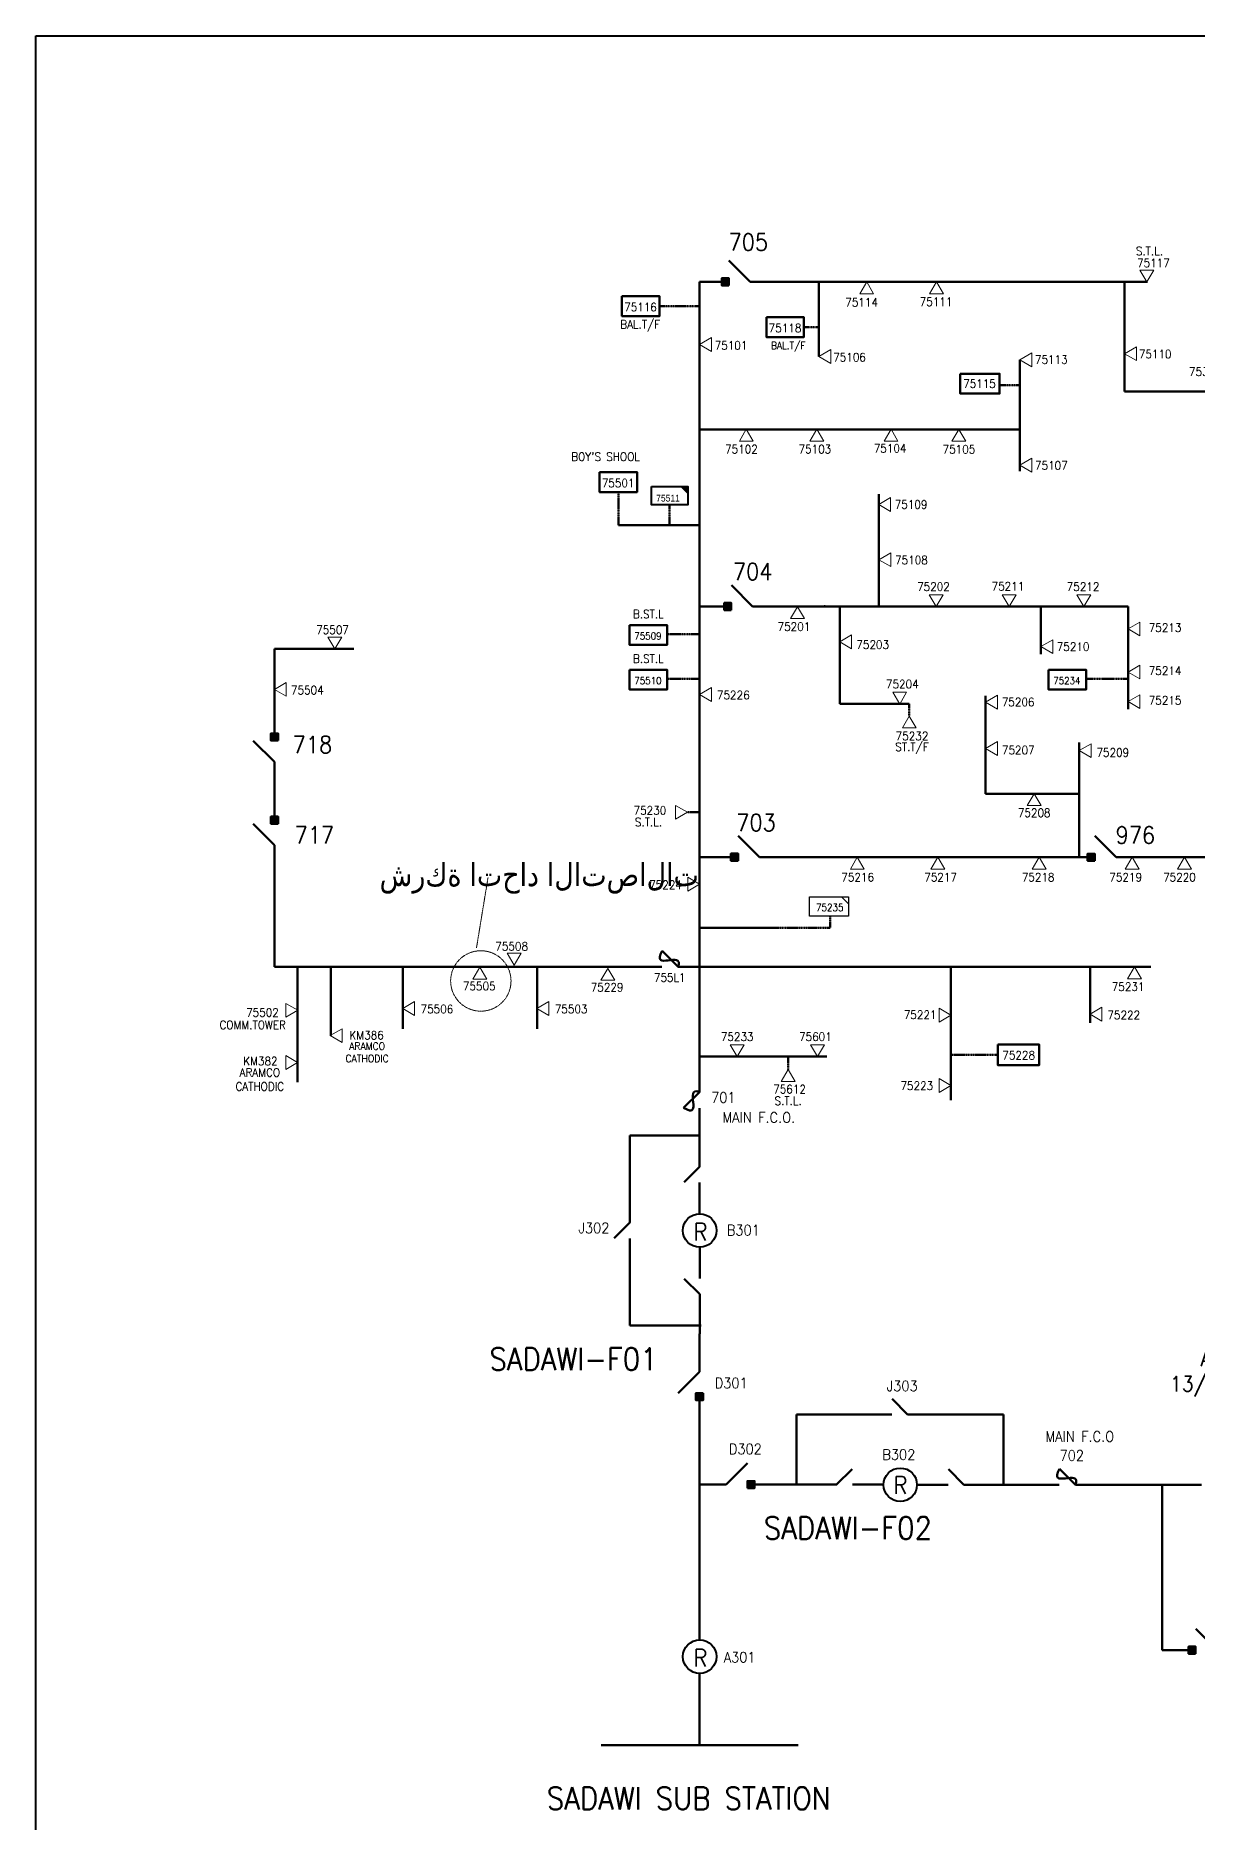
# Model space of a CAD drawing. Header units: metres. Extents: x 65984 to 144644, y -19036 to 23726.
# Drawn here: x 137705 to 138121, y 20396 to 21035 of the extents above; entities that cross this region are included whole.
import ezdxf
from ezdxf.enums import TextEntityAlignment as Align

# ---------------------------------------------------------------- set-up
doc = ezdxf.new("R2010")
doc.units = ezdxf.units.M
doc.header["$MEASUREMENT"] = 0
doc.linetypes.add('DGN Style 3', pattern=[0.013877, 0, -0.013877])
doc.linetypes.add('DGN Style 4', pattern=[1.6, 0.8, -0.4, 0, -0.4])
doc.layers.get('0').update_dxf_attribs({"color": 95, "lineweight": 40})
for name, color, linetype, lineweight in [('d_eos no', 121, 'Continuous', 40), ('d_tf no', 6, 'Continuous', 40), ('d_ug cable', 95, 'Continuous', 40), ('d_unit sub', 7, 'Continuous', 40), ('d_village name', 7, 'Continuous', 40), ('EXI TRANS 3PH', 7, 'Continuous', 0), ('FDR  1  16', 234, 'Continuous', 40), ('FDR  2  03', 240, 'Continuous', 40), ('FDR  2  05', 154, 'Continuous', 40), ('FDR  2  17', 98, 'Continuous', 40), ('FDR  2  19', 172, 'Continuous', 40), ('FDR  3  01', 30, 'Continuous', 40), ('FDR  3  02', 251, 'Continuous', 40), ('FDR  4  02', 126, 'Continuous', 40), ('O H MAIN FEEDER', 4, 'Continuous', 100), ('RMU', 30, 'Continuous', 120), ('U G CABLE', 7, 'Continuous', 0)]:
    doc.layers.add(name, color=color, linetype=linetype, lineweight=lineweight)
doc.styles.add('Style-Arial', font='arial.ttf')
doc.styles.add('Style-msdefault', font='msdefault.shx')
doc.styles.add('Style-STANDARD', font='STANDARD.shx')

# ---------------------------------------------------------------- blocks, each defined once
blk = doc.blocks.new('FUSE01')
at = {"color": 0, "linetype": 'ByBlock', "lineweight": -2}
blk.add_line((0, -17.15), (0, -22.55), dxfattribs=at)
at = {"color": 0, "linetype": 'ByBlock', "lineweight": -2, "flags": 128}
blk.add_lwpolyline([(0, 0.05), (0, -5.75), (-11.2, -16.95)], dxfattribs=at)
at = {"color": 0, "linetype": 'ByBlock', "lineweight": -2}
blk.add_open_spline([(-11.2, -16.95), (3.4, -25.35), (-11.6, -1.35), (0, -5.75)], degree=3, dxfattribs=at)
blk = doc.blocks.new('*U922')
at = {"layer": 'FDR  2  05', "color": 94, "linetype": 'Continuous', "lineweight": 100}
blk.add_line((11.8, -11.2), (22.6, -11.2), dxfattribs=at)
at = {"layer": 'FDR  2  05', "color": 94, "linetype": 'Continuous', "lineweight": 100, "extrusion": (0, 0, -1), "flags": 128}
blk.add_lwpolyline([(22.6, -11.2), (11, -11.2), (-11.4, 11.2)], dxfattribs=at)
blk = doc.blocks.new('ABS2')
at = {"color": 0, "linetype": 'ByBlock', "lineweight": -2}
for q in [(-59.8, 87), (0, 0)]:
    blk.add_line((0, 27.2), q, dxfattribs=at)
at = {"color": 0, "linetype": 'ByBlock', "lineweight": -2, "flags": 128}
for points in [[(10, 87.2), (-10, 87.2), (-10, 107.2), (10, 107.2)], [(7.6, 99.3), (7.6, 99.3), (7.6, 99.3), (7.6, 99.3)]]:
    blk.add_lwpolyline(points, close=True, dxfattribs=at)
at = {"color": 0, "linetype": 'ByBlock', "lineweight": -2}
for points in [[(10, 87.2), (-10, 87.2), (10, 107.2), (-10, 107.2)], [(7.6, 99.3), (7.6, 99.3), (7.6, 99.3)]]:
    blk.add_solid(points, dxfattribs=at)
blk = doc.blocks.new('*U923')
at = {"layer": 'FDR  4  02', "linetype": 'Continuous'}
blk.add_circle((0, 1.1), 20, dxfattribs=at)
at = {"layer": 'FDR  4  02', "linetype": 'Continuous', "style": 'Style-STANDARD'}
blk.add_text('R', height=20.7, dxfattribs=at).set_placement((1, -0.4), align=Align.MIDDLE_CENTER)
blk = doc.blocks.new('*U924')
at = {"layer": 'FDR  2  05', "color": 6, "linetype": 'Continuous', "lineweight": 100}
blk.add_line((11.8, -11.2), (22.6, -11.2), dxfattribs=at)
at = {"layer": 'FDR  2  05', "color": 6, "linetype": 'Continuous', "lineweight": 100, "extrusion": (0, 0, -1), "flags": 128}
blk.add_lwpolyline([(22.6, -11.2), (11, -11.2), (-11.4, 11.2)], dxfattribs=at)
blk = doc.blocks.new('*U925')
at = {"layer": 'FDR  4  02', "linetype": 'Continuous'}
blk.add_circle((0, 0.6), 24.1, dxfattribs=at)
at = {"layer": 'FDR  4  02', "linetype": 'Continuous', "style": 'Style-STANDARD'}
blk.add_text('R', height=25, dxfattribs=at).set_placement((0.4, 0), align=Align.MIDDLE_CENTER)
blk = doc.blocks.new('TF_8')
at = {"color": 0, "linetype": 'ByBlock', "lineweight": -2}
blk.add_line((6.3, 4.95), (9.9, 1.35), dxfattribs=at)
blk.add_3dface([(-10.1, 4.95), (9.9, 4.95), (9.9, -5.05), (-10.1, -5.05)], dxfattribs=at)
blk = doc.blocks.new('exist.us-1000kva')
at = {"color": 0, "linetype": 'ByBlock', "lineweight": -2, "flags": 128}
blk.add_lwpolyline([(40, 12.9), (32.8, 20), (40, 20)], close=True, dxfattribs=at)
at = {"color": 0, "linetype": 'ByBlock', "lineweight": -2, "extrusion": (0, 0, -1)}
blk.add_solid([(-40, 12.9), (-32.8, 20), (-40, 20)], dxfattribs=at)
at = {"color": 0, "linetype": 'ByBlock', "lineweight": -2, "xscale": 2, "yscale": 2}
blk.add_blockref('TF_8', (20.2, 10.1), dxfattribs=at)
blk = doc.blocks.new('*U958')
at = {"layer": 'd_unit sub', "color": 131, "linetype": 'Continuous', "lineweight": 40, "xscale": 0.4992119149050218, "yscale": 0.500634125639026, "zscale": 1.258798279526144}
blk.add_blockref('exist.us-1000kva', (-9.99, -5), dxfattribs=at)
at = {"layer": 'd_tf no', "color": 131, "linetype": 'Continuous', "lineweight": 40, "style": 'Style-msdefault', "width": 0.945946}
blk.add_text('75511', height=3.7, dxfattribs=at).set_placement((-7.34, 0.53), align=Align.TOP_LEFT)
blk = doc.blocks.new('TRA1_3')
at = {"layer": 'EXI TRANS 3PH', "color": 1, "linetype": 'Continuous', "lineweight": 0, "extrusion": (0, 0, -1), "flags": 128}
blk.add_lwpolyline([(-10, -17), (0, 0), (10, -17)], close=True, dxfattribs=at)
blk = doc.blocks.new('TRA1_2')
at = {"layer": 'EXI TRANS 3PH', "color": 1, "linetype": 'Continuous', "lineweight": 0, "xscale": 1.000046566207833, "yscale": 1.000046566207833, "zscale": 1.000046566207833, "rotation": 180}
blk.add_blockref('TRA1_3', (0, 0), dxfattribs=at)
blk = doc.blocks.new('TF_2_2')
at = {"layer": 'd_village name', "color": 0, "linetype": 'Continuous', "lineweight": 30, "ltscale": 500}
blk.add_line((3150, 2475), (4950, 675), dxfattribs=at)
blk.add_3dface([(-5050, 2475), (4950, 2475), (4950, -2525), (-5050, -2525)], dxfattribs=at)

msp = doc.modelspace()

# ---------------------------------------------------------------- linework, layer by layer
at = {"layer": 'd_ug cable', "color": 6, "linetype": 'DGN Style 3', "lineweight": 13}
msp.add_line((137862.54, 20708.59), (137866.69, 20733.88), dxfattribs=at)
msp.add_circle((137864.08, 20696.68), 10.81, dxfattribs=at)
at = {"layer": 'FDR  1  16', "linetype": 'Continuous', "lineweight": 40, "flags": 128}
msp.add_lwpolyline([(137704.71, 21034.93), (139267.55, 21034.93), (139267.55, 19936.81), (137704.71, 19936.81)], close=True, dxfattribs=at)
at = {"layer": 'FDR  2  05', "color": 94, "linetype": 'Continuous', "lineweight": 100}
for p, q in [((137950.35, 20946.86), (137942.39, 20946.86)), ((138102.82, 20946.86), (137963.68, 20946.86)), ((137985.14, 20946.86), (137985.14, 20920.17)), ((138094.56, 20907.58), (138094.56, 20946.86)), ((138057.11, 20918.98), (138057.11, 20879.08)), ((138175.16, 20907.58), (138094.56, 20907.58)), ((138057.11, 20894.01), (137942.54, 20894.01)), ((138006.58, 20830.74), (138006.58, 20870.89)), ((137913.33, 20859.83), (137942.39, 20859.83)), ((137951.1, 20830.67), (137942.39, 20830.67)), ((138095.81, 20830.67), (137964.67, 20830.67)), ((137992.6, 20795.84), (137992.6, 20830.67)), ((138064.62, 20813.67), (138064.62, 20830.67)), ((138095.81, 20793.92), (138095.81, 20830.67)), ((137790.19, 20815.49), (137818.64, 20815.49)), ((138044.8, 20763.62), (138044.8, 20798.67)), ((138017.48, 20795.84), (137992.6, 20795.84)), ((138078.35, 20740.95), (138078.35, 20782.05)), ((138078.35, 20763.62), (138044.8, 20763.62)), ((137953.55, 20740.95), (137942.39, 20740.95)), ((138082.68, 20740.95), (137966.92, 20740.95)), ((138271.63, 20740.95), (138094.99, 20740.95)), ((137942.39, 20715.7), (137970.92, 20715.7)), ((137798.45, 20660.49), (137798.45, 20701.75)), ((137810.37, 20677.13), (137810.37, 20701.75)), ((137836.17, 20679.53), (137836.17, 20701.75)), ((137884.24, 20679.53), (137884.24, 20701.75)), ((137942.39, 20701.75), (138103.92, 20701.75)), ((138032.39, 20701.75), (138032.39, 20654.01)), ((138082.2, 20701.75), (138082.2, 20681.67)), ((137942.39, 20669.61), (137987.93, 20669.61))]:
    msp.add_line(p, q, dxfattribs=at)
msp.add_point((137987.23, 20830.71), dxfattribs=at)
at = {"layer": 'FDR  2  17', "color": 7, "linetype": 'Continuous', "lineweight": 53, "flags": 128}
for points in [[(137914.62, 20941.71), (137928.06, 20941.71), (137928.06, 20934.6), (137914.62, 20934.6)], [(137966.35, 20934.22), (137979.78, 20934.22), (137979.78, 20927.11), (137966.35, 20927.11)], [(138035.71, 20913.98), (138049.84, 20913.98), (138049.84, 20906.9), (138035.71, 20906.9)], [(137906.6, 20878.76), (137920.04, 20878.76), (137920.04, 20871.65), (137906.6, 20871.65)], [(137917.36, 20824.03), (137930.79, 20824.03), (137930.79, 20816.92), (137917.36, 20816.92)], [(137917.36, 20808.06), (137930.79, 20808.06), (137930.79, 20800.95), (137917.36, 20800.95)], [(138067.35, 20808.06), (138080.78, 20808.06), (138080.78, 20800.95), (138067.35, 20800.95)], [(138049.14, 20673.93), (138063.99, 20673.93), (138063.99, 20666.55), (138049.14, 20666.55)]]:
    msp.add_lwpolyline(points, close=True, dxfattribs=at)
at = {"layer": 'FDR  2  19', "color": 1, "linetype": 'DGN Style 3', "lineweight": 53}
for p, q in [((137928.06, 20938.16), (137942.39, 20938.16)), ((137979.78, 20930.67), (137985.14, 20930.67)), ((138049.75, 20909.86), (138057.19, 20909.86)), ((137913.33, 20871.65), (137913.33, 20859.83)), ((137931.63, 20867.05), (137931.63, 20859.83)), ((137930.79, 20820.8), (137942.39, 20820.8)), ((137930.79, 20804.83), (137942.39, 20804.83)), ((138080.78, 20804.83), (138095.81, 20804.83)), ((138017.48, 20795.84), (138017.48, 20791.46)), ((137938.03, 20757.03), (137942.37, 20757.03)), ((137974.08, 20664.98), (137974.08, 20669.32)), ((138032.47, 20670.24), (138049.14, 20670.24))]:
    msp.add_line(p, q, dxfattribs=at)
at = {"layer": 'FDR  2  19', "color": 1, "linetype": 'DGN Style 3', "lineweight": 53, "flags": 128}
msp.add_lwpolyline([(137970.68, 20715.7), (137989.16, 20715.7), (137989.16, 20719.83)], dxfattribs=at)
at = {"layer": 'O H MAIN FEEDER', "lineweight": 120, "ltscale": 0.304429}
for p, q in [((137942.39, 20774.5), (137942.39, 20946.86)), ((137790.19, 20785.24), (137790.19, 20815.49)), ((137790.19, 20755.49), (137790.19, 20771.59)), ((137942.39, 20659.94), (137942.39, 20776.92)), ((137790.19, 20701.75), (137790.19, 20741.84)), ((137790.19, 20701.75), (137854.53, 20701.75)), ((137854.42, 20701.75), (137860.98, 20701.75)), ((137860.98, 20701.75), (137926.19, 20701.75)), ((137937, 20701.75), (137942.39, 20701.75)), ((137942.39, 20638.33), (137942.39, 20648.4)), ((137942.39, 20633.09), (137942.39, 20638.33)), ((137942.39, 20621.85), (137942.39, 20613.38)), ((137942.45, 20592.91), (137942.45, 20601.38)), ((137942.45, 20581.68), (137942.45, 20570.37)), ((137942.39, 20560.3), (137942.39, 20570.37)), ((137942.39, 20546.65), (137942.39, 20460.89)), ((137942.43, 20516.46), (137948.57, 20516.46)), ((138102.72, 20516.39), (138114.42, 20516.39)), ((138108, 20516.36), (138108, 20507.31)), ((137942.39, 20448.89), (137942.39, 20423.25)), ((137977.67, 20423.25), (137907.12, 20423.25))]:
    msp.add_line(p, q, dxfattribs=at)
at = {"layer": 'O H MAIN FEEDER', "color": 6, "lineweight": 120, "ltscale": 0.304429}
for p, q in [((137961.93, 20516.46), (137977.06, 20516.46)), ((137988.55, 20516.46), (137977.06, 20516.46)), ((137999.78, 20516.46), (138008.25, 20516.46)), ((138028.72, 20516.39), (138020.25, 20516.39)), ((138039.95, 20516.39), (138068.46, 20516.39)), ((138079.94, 20516.39), (138087.16, 20516.39)), ((138087.16, 20516.39), (138100.32, 20516.39)), ((138087.53, 20516.39), (138122.09, 20516.39)), ((138108, 20507.31), (138108, 20457.22)), ((138108, 20457.22), (138117.52, 20457.22))]:
    msp.add_line(p, q, dxfattribs=at)
at = {"layer": 'O H MAIN FEEDER', "lineweight": 120, "ltscale": 0.304429, "flags": 128}
for points in [[(137917.38, 20641.32), (137917.38, 20613.09)], [(137942.39, 20641.32), (137917.38, 20641.32)], [(137917.38, 20601.85), (137917.38, 20573.4)], [(137942.99, 20573.4), (137917.38, 20573.4)]]:
    msp.add_lwpolyline(points, dxfattribs=at)
at = {"layer": 'O H MAIN FEEDER', "color": 6, "lineweight": 120, "ltscale": 0.304429, "flags": 128}
for points in [[(138008.54, 20541.53), (137977.06, 20541.53)], [(137977.06, 20516.46), (137977.06, 20541.53)], [(138051.27, 20541.53), (138019.78, 20541.53)], [(138051.27, 20516.52), (138051.27, 20541.53)]]:
    msp.add_lwpolyline(points, dxfattribs=at)
at = {"layer": 'U G CABLE', "color": 1, "linetype": 'DGN Style 4', "lineweight": 30}
msp.add_line((137913.5, 20862.58), (137913.5, 20859.83), dxfattribs=at)

# ---------------------------------------------------------------- block references
at = {"color": 5, "linetype": 'DGN Style 3', "lineweight": 106, "ltscale": 0.414613, "xscale": 0.001396845758874026, "yscale": 0.001396845758874026, "zscale": 0.002196972148748029, "rotation": 359.9999999999999}
msp.add_blockref('TF_2_2', (137988.82, 20723.35), dxfattribs=at)
at = {"layer": 'd_unit sub', "color": 131, "linetype": 'Continuous', "lineweight": 40, "xscale": 0.6513679300792082, "yscale": 0.6513679300792082, "zscale": 0.6513679300792082}
msp.add_blockref('*U958', (137931.64, 20870.31), dxfattribs=at)
at = {"layer": 'EXI TRANS 3PH', "color": 1, "linetype": 'Continuous', "lineweight": 0, "extrusion": (0, 0, -1)}
for p, xscale, yscale, zscale, rotation in [((-138102.5, 20946.85), 0.2484432804949534, 0.2489860078851998, 0.2484432804949534, 0.0001871742573096566), ((-138027.09, 20830.65), 0.2484432804949534, 0.2489860078851998, 0.2484432804949534, 0.0001871742573096566), ((-138053.25, 20830.65), 0.2484432804949534, 0.2489860078851998, 0.2484432804949534, 0.0001871742573096566), ((-138079.98, 20830.65), 0.2484432804949534, 0.2489860078851998, 0.2484432804949534, 0.0001871742573096566), ((-137811.83, 20815.49), 0.2484432804949534, 0.2489860078851998, 0.2484432804949534, 0.0001871742573096566), ((-138014.05, 20795.79), 0.2484432804949534, 0.2489860078851998, 0.2484432804949534, 0.0001871742573096566), ((-137938.03, 20757.03), 0.2484432804949529, 0.2489860078852003, 0.2484432804949529, 270.0001871742573), ((-137942.42, 20731.33), 0.2484432804949529, 0.2489860078852003, 0.2484432804949529, 269.9998128257428), ((-137876.03, 20702.34), 0.2484432804949534, 0.2489860078851998, 0.2484432804949534, 8.673876716287154e-05), ((-137798.51, 20686.17), 0.248443280494953, 0.2489860078852004, 0.248443280494953, 270.0003326732914), ((-138032.39, 20684.41), 0.2484432804949529, 0.2489860078852003, 0.2484432804949529, 269.9998128257428), ((-137798.45, 20667.49), 0.248443280494953, 0.2489860078852004, 0.248443280494953, 270.0003326732914), ((-137955.83, 20669.61), 0.2484432804949534, 0.2489860078851998, 0.2484432804949534, 0.0001871742573096566), ((-137984.59, 20669.61), 0.2484432804949534, 0.2489860078851998, 0.2484432804949534, 0.0001871742573096566), ((-137974.08, 20664.98), 0.2484432804949531, 0.2489860078852001, 0.2484432804949531, 180.0001871742573), ((-138032.39, 20659.28), 0.2484432804949529, 0.2489860078852003, 0.2484432804949529, 269.9998128257428)]:
    msp.add_blockref('TRA1_2', p, dxfattribs=dict(at, xscale=xscale, yscale=yscale, zscale=zscale, rotation=rotation))
at = {"layer": 'EXI TRANS 3PH', "color": 1, "linetype": 'Continuous', "lineweight": 0}
for p, xscale, yscale, zscale, rotation in [((138002.24, 20946.83), 0.2484432804949534, 0.2489860078851998, 0.2484432804949534, 179.9998128257428), ((138027.21, 20946.83), 0.2484432804949534, 0.2489860078851998, 0.2484432804949534, 179.9998128257428), ((137942.4, 20924.46), 0.2484432804949529, 0.2489860078852003, 0.2484432804949529, 269.9998128257428), ((137985.14, 20920.17), 0.2484432804949529, 0.2489860078852003, 0.2484432804949529, 269.9998128257428), ((138057.1, 20918.98), 0.2484432804949529, 0.2489860078852003, 0.2484432804949529, 269.9998128257428), ((138094.55, 20921.14), 0.2484432804949529, 0.2489860078852003, 0.2484432804949529, 269.9998128257428), ((137959.13, 20894.1), 0.2484432804949534, 0.2489860078851998, 0.2484432804949534, 179.9998128257428), ((137984.41, 20894.1), 0.2484432804949534, 0.2489860078851998, 0.2484432804949534, 179.9998128257428), ((138010.94, 20894.1), 0.2484432804949534, 0.2489860078851998, 0.2484432804949534, 179.9998128257428), ((138035.2, 20894.05), 0.2484432804949534, 0.2489860078851998, 0.2484432804949534, 179.9998128257428), ((138057.12, 20881.25), 0.2484432804949529, 0.2489860078852003, 0.2484432804949529, 269.9998128257428), ((138006.58, 20867.22), 0.2484432804949529, 0.2489860078852003, 0.2484432804949529, 269.9998128257428), ((138006.59, 20847.43), 0.2484432804949529, 0.2489860078852003, 0.2484432804949529, 269.9998128257428), ((137977.43, 20830.61), 0.2484432804949534, 0.2489860078851998, 0.2484432804949534, 179.9998128257428), ((138095.8, 20822.65), 0.2484432804949529, 0.2489860078852003, 0.2484432804949529, 269.9998128257428), ((137992.6, 20818.04), 0.2484432804949529, 0.2489860078852003, 0.2484432804949529, 269.9998128257428), ((138064.63, 20816.32), 0.2484432804949529, 0.2489860078852003, 0.2484432804949529, 269.9998128257428), ((137790.19, 20801.02), 0.2484432804949529, 0.2489860078852003, 0.2484432804949529, 269.9998128257428), ((138095.8, 20807.24), 0.2484432804949529, 0.2489860078852003, 0.2484432804949529, 269.9998128257428), ((137942.41, 20799.21), 0.2484432804949529, 0.2489860078852003, 0.2484432804949529, 269.9998128257428), ((138044.8, 20796.47), 0.2484432804949529, 0.2489860078852003, 0.2484432804949529, 269.9998128257428), ((138095.8, 20796.64), 0.2484432804949529, 0.2489860078852003, 0.2484432804949529, 269.9998128257428), ((138017.48, 20791.46), 0.2484432804949534, 0.2489860078851998, 0.2484432804949534, 179.9998128257428), ((138044.8, 20779.88), 0.2484432804949529, 0.2489860078852003, 0.2484432804949529, 269.9998128257428), ((138078.35, 20779.1), 0.2484432804949529, 0.2489860078852003, 0.2484432804949529, 269.9998128257428), ((138062.18, 20763.66), 0.2484432804949534, 0.2489860078851998, 0.2484432804949534, 179.9998128257428), ((137998.87, 20740.94), 0.2484432804949534, 0.2489860078851998, 0.2484432804949534, 179.9998128257428), ((138027.73, 20740.94), 0.2484432804949534, 0.2489860078851998, 0.2484432804949534, 179.9998128257428), ((138064, 20740.94), 0.2484432804949534, 0.2489860078851998, 0.2484432804949534, 179.9998128257428), ((138097.25, 20740.94), 0.2484432804949534, 0.2489860078851998, 0.2484432804949534, 179.9998128257428), ((138116.01, 20740.94), 0.2484432804949534, 0.2489860078851998, 0.2484432804949534, 179.9998128257428), ((137863.74, 20701.58), 0.2484432804949534, 0.2489860078851998, 0.2484432804949534, 179.9998128257428), ((138098.13, 20701.73), 0.2484432804949534, 0.2489860078851998, 0.2484432804949534, 179.9998128257428), ((137909.53, 20701.16), 0.2484432804949534, 0.2489860078851998, 0.2484432804949534, 179.9998128257428), ((137836.12, 20686.8), 0.2484432804949529, 0.2489860078852003, 0.2484432804949529, 269.9998128257428), ((137884.18, 20686.8), 0.2484432804949529, 0.2489860078852003, 0.2484432804949529, 269.9998128257428), ((138082.2, 20684.82), 0.2484432804949529, 0.2489860078852003, 0.2484432804949529, 269.9998128257428), ((137810.19, 20677.12), 0.2484432804949529, 0.2489860078852003, 0.2484432804949529, 269.9998128257428)]:
    msp.add_blockref('TRA1_2', p, dxfattribs=dict(at, xscale=xscale, yscale=yscale, zscale=zscale, rotation=rotation))
at = {"layer": 'FDR  2  03', "color": 121, "linetype": 'Continuous', "lineweight": 106, "zscale": 0.2186401340495829}
for p, xscale, yscale, rotation in [((137964, 20946.86), 0.1273363878880791, -0.1273363878880797, 269.9998128257428), ((137964.86, 20830.67), 0.1273363878880791, -0.1273363878880797, 269.9998128257428), ((137790.19, 20771.59), 0.1273363878880792, 0.1273363878880792, 0.0001871742572351416), ((137790.19, 20741.84), 0.1273363878880792, 0.1273363878880792, 0.0001871742572351416), ((137967.27, 20740.96), 0.1273363878880791, -0.1273363878880797, 269.9998128257428), ((138094.99, 20740.95), 0.1273363878880791, -0.1273363878880797, 269.9998128257428), ((137942.39, 20560.3), 0.1273363878880792, -0.1273363878880796, 359.9998128257428), ((137948.45, 20516.46), 0.1273363878880791, 0.1273363878880791, 270.0001871742572)]:
    msp.add_blockref('ABS2', p, dxfattribs=dict(at, xscale=xscale, yscale=yscale, rotation=rotation))
at = {"layer": 'FDR  2  03', "color": 6, "linetype": 'Continuous', "lineweight": 106, "xscale": 0.1273363878880791, "yscale": -0.1273363878880797, "zscale": 0.2186401340495829, "rotation": 269.9998128257428}
msp.add_blockref('ABS2', (138131.12, 20457.22), dxfattribs=at)
at = {"layer": 'FDR  2  05', "color": 94, "linetype": 'Continuous', "lineweight": 100}
for name, p, xscale, yscale, zscale, rotation in [('FUSE01', (137937.63, 20701.75), 0.5082487081888789, 0.5082487081888789, 0.8726772255124368, 269.9952351242421), ('FUSE01', (137942.39, 20659.86), 0.5082487081888794, 0.5082487081888794, 0.8726772255124368, 359.9996256514858), ('*U922', (137939.67, 20587.3), 0.2485470737529521, 0.2485470737529521, 0.2485470737529521, 90.00000000000004)]:
    msp.add_blockref(name, p, dxfattribs=dict(at, xscale=xscale, yscale=yscale, zscale=zscale, rotation=rotation))
at = {"layer": 'FDR  2  05', "color": 94, "linetype": 'Continuous', "lineweight": 100, "extrusion": (0, 0, -1), "xscale": 0.2485470737529521, "yscale": 0.2485470737529521, "zscale": 0.2485470737529521, "rotation": 270}
for p in [(-137939.61, 20627.46), (-137914.6, 20607.47)]:
    msp.add_blockref('*U922', p, dxfattribs=at)
at = {"layer": 'FDR  2  05', "color": 6, "linetype": 'Continuous', "lineweight": 100, "extrusion": (0, 0, -1), "xscale": 0.2485470737529523, "yscale": 0.2485470737529523, "zscale": 0.2485470737529523}
msp.add_blockref('*U924', (-138014.16, 20544.32), dxfattribs=at)
at = {"layer": 'FDR  2  05', "color": 6, "linetype": 'Continuous', "lineweight": 100, "xscale": 0.5082487081888789, "yscale": 0.5082487081888789, "zscale": 0.8726772255124368, "rotation": 269.9996256514858}
msp.add_blockref('FUSE01', (138079.92, 20516.39), dxfattribs=at)
at = {"layer": 'FDR  2  05', "color": 6, "linetype": 'Continuous', "lineweight": 100, "xscale": 0.2485470737529523, "yscale": 0.2485470737529523, "zscale": 0.2485470737529523}
msp.add_blockref('*U924', (137994.17, 20519.24), dxfattribs=at)
at = {"layer": 'FDR  2  05', "color": 6, "linetype": 'Continuous', "lineweight": 100, "extrusion": (0, 0, -1), "xscale": 0.2485470737529523, "yscale": 0.2485470737529523, "zscale": 0.2485470737529523, "rotation": 359.9999999999999}
msp.add_blockref('*U924', (-138034.33, 20519.18), dxfattribs=at)
at = {"layer": 'FDR  4  02', "linetype": 'Continuous'}
for name, p, xscale, yscale, zscale in [('*U923', (137942.45, 20607.05), 0.2999284268025317, 0.2999284268025317, 0.2999284268025317), ('*U925', (138014.25, 20516.25), 0.2485470737529523, 0.2485470737529523, 0.2485470737529523), ('*U923', (137942.45, 20454.56), 0.2999284268025317, 0.2999284268025317, 0.2999284268025317)]:
    msp.add_blockref(name, p, dxfattribs=dict(at, xscale=xscale, yscale=yscale, zscale=zscale))

# ---------------------------------------------------------------- texts
at = {"layer": 'd_eos no', "color": 2, "linetype": 'Continuous', "lineweight": 13, "style": 'Style-Arial', "width": 0.88}
msp.add_text('شركة اتحاد الاتصالات', height=8.2891, dxfattribs=at).set_placement((137827.84, 20738.94), align=Align.TOP_LEFT)
at = {"layer": 'FDR  3  01', "color": 121, "linetype": 'Continuous', "lineweight": 100, "style": 'Style-STANDARD'}
for s, p in [('705', (137959.85, 20961.08)), ('704', (137961.4, 20843.18)), ('718', (137803.79, 20781.25)), ('703', (137962.61, 20753.37)), ('717', (137804.48, 20748.95)), ('976', (138098.44, 20748.88))]:
    msp.add_text(s, height=6.059, rotation=359.99981, dxfattribs=at).set_placement(p, align=Align.MIDDLE_CENTER)
at = {"layer": 'FDR  3  02', "color": 94, "linetype": 'Continuous', "lineweight": 53, "attachment_point": 5, "rotation": 359.99981, "style": 'Style-STANDARD'}
for s, insert, char_height in [('755L1\\P\\P', (137931.72, 20695.41), 2.983), ('701\\P', (137950.91, 20654.97), 3.728), ('MAIN F.C.O.\\P', (137963.6, 20647.85), 3.7282), ('J302\\P', (137904.57, 20608.26), 3.728), ('B301\\P', (137958.06, 20607.49), 3.728), ('D301\\P', (137953.72, 20552.82), 3.728), ('D302\\P', (137958.79, 20529.18), 3.728), ('A301\\P', (137956.75, 20454.66), 3.728)]:
    msp.add_mtext(s, dxfattribs=dict(at, insert=insert, char_height=char_height))
at = {"layer": 'FDR  3  02', "color": 6, "linetype": 'Continuous', "lineweight": 53, "char_height": 3.728, "attachment_point": 5, "style": 'Style-STANDARD'}
for s, insert, rotation in [('J303\\P', (138014.95, 20551.76), 359.99981), ('MAIN F.C.O\\P', (138078.52, 20533.66), 359.99981), ('B302\\P', (138013.74, 20527.19), 0.00019), ('702\\P', (138075.66, 20526.85), 359.99981)]:
    msp.add_mtext(s, dxfattribs=dict(at, insert=insert, rotation=rotation))
at = {"layer": 'FDR  4  02', "color": 6, "linetype": 'Continuous', "lineweight": 53, "insert": (137897.26, 20561.37), "char_height": 7.989, "attachment_point": 5, "rotation": 359.99981, "style": 'Style-STANDARD'}
msp.add_mtext('SADAWI-F01', dxfattribs=at)
at = {"layer": 'FDR  4  02', "color": 131, "linetype": 'Continuous', "lineweight": 53, "attachment_point": 5, "rotation": 359.99981, "style": 'Style-STANDARD'}
for s, insert, char_height in [('ACTVIE\\P13/12/2023', (138132.39, 20556.12), 5.408), ('SADAWI-F02', (137995.51, 20500.94), 7.989), ('SADAWI SUB STATION\\P', (137938.54, 20404.19), 7.9888)]:
    msp.add_mtext(s, dxfattribs=dict(at, insert=insert, char_height=char_height))
at = {"layer": 'RMU', "color": 6, "linetype": 'Continuous', "lineweight": 53, "style": 'Style-STANDARD'}
for s, insert, char_height, attachment_point, rotation in [('\\H1.50609x;S.T.L.', (138098.6, 20956.39), 1.9919, 7, 359.99981), ('\\H1.50609x;75117', (138099.04, 20952.13), 1.9919, 7, 359.99981), ('\\H1.04778x;75116', (137921.26, 20937.81), 2.8632, 5, 359.99981), ('\\pt157.318;\\H1.04778x;75114', (138000.41, 20939.54), 2.8632, 5, 359.99981), ('\\H1.04778x;75111^J', (138027.07, 20939.71), 2.8632, 5, 359.99981), ('\\H1.04778x;BAL.T/F', (137921.14, 20931.12), 2.8632, 5, 359.99981), ('75118', (137972.99, 20930.33), 3, 5, 359.99981), ('\\H1.04778x;75101^J', (137953.68, 20924.1), 2.8632, 5, 359.99981), ('\\H1.04778x;BAL.T/F', (137974.14, 20923.64), 2.4616, 5, 359.99981), ('\\H1.04778x;75106^J', (137996.08, 20919.89), 2.8632, 5, 359.99981), ('\\H1.04778x;75113^J', (138068.32, 20919.04), 2.8632, 5, 359.99981), ('\\H1.04778x;75110^J', (138105.53, 20921.01), 2.8632, 5, 359.99981), ('\\H1.04778x;75306', (138123.49, 20914.7), 2.8632, 5, 359.99981), ('\\H1.04778x;75115', (138042.63, 20910.43), 2.8632, 5, 359.99981), ('\\H1.04778x;75102^J', (137957.39, 20886.98), 2.8632, 5, 359.99981), ('\\H1.04778x;75103^J', (137983.68, 20886.98), 2.8632, 5, 359.99981), ('\\H1.04778x;75104^J', (138010.63, 20887.28), 2.8632, 5, 359.99981), ('\\H1.04778x;75105^J', (138035.26, 20886.93), 2.8632, 5, 359.99981), ("\\H1.04778x;BOY'S SHOOL", (137908.74, 20884.28), 2.8632, 5, 359.99981), ('\\H1.04778x;75107^J', (138068.36, 20881.15), 2.8632, 5, 359.99981), ('\\H1.04778x;75501^J', (137913.24, 20874.86), 2.8632, 5, 359.99981), ('\\H1.04778x;75109^J', (138018.13, 20867.18), 2.8632, 5, 359.99981), ('\\H1.04778x;75108^J', (138018.25, 20847.3), 2.8632, 5, 359.99981), ('\\H1.04778x;75202^J', (138026.14, 20837.77), 2.8632, 5, 359.99981), ('\\H1.04778x;75211^J', (138052.8, 20837.92), 2.8632, 5, 359.99981), ('\\H1.04778x;75212^J', (138079.7, 20837.77), 2.8632, 5, 359.99981), ('\\H1.04778x;B.ST.L', (137924.03, 20827.97), 2.8632, 5, 359.99981), ('\\H1.04778x;75507', (137810.98, 20822.33), 2.8632, 5, 359.99981), ('\\H1.04778x;75201^J', (137976.19, 20823.48), 2.8632, 5, 359.99981), ('75213', (138109.08, 20823.11), 3, 5, 359.99981), ('\\H1.112x;75509', (137923.91, 20820.14), 2.2506, 5, 359.99981), ('\\H1.04778x;75203^J', (138004.39, 20817.03), 2.8632, 5, 359.99981), ('\\H1.04778x;75210^J', (138076.14, 20816.29), 2.8632, 5, 359.99981), ('\\H1.04778x;B.ST.L', (137924.03, 20812), 2.8632, 5, 359.99981), ('75510', (137923.91, 20804.17), 2.503, 5, 359.99981), ('\\H1.04778x;75204^J', (138014.99, 20802.91), 2.8632, 5, 359.99981), ('75234', (138073.9, 20804.17), 2.503, 5, 359.99981), ('75214', (138109.08, 20807.7), 3, 5, 359.99981), ('\\H1.04778x;75504^J', (137801.97, 20800.74), 2.8632, 5, 359.99981), ('\\H1.04778x;75226', (137954.47, 20798.99), 2.8632, 5, 359.99981), ('\\H1.04778x;75206^J', (138056.46, 20796.49), 2.8632, 5, 359.99981), ('\\H1.04778x;75215^J', (138109.08, 20797.1), 2.8632, 5, 359.99981), ('\\H1.04778x;75232', (138018.45, 20784.33), 2.8632, 5, 359.99981), ('\\H1.04778x;ST.T/F', (138018.45, 20779.95), 2.8632, 5, 359.99981), ('\\H1.04778x;75207^J', (138056.5, 20779.29), 2.8632, 5, 359.99981), ('\\H1.04778x;75209^J', (138090.35, 20778.43), 2.8632, 5, 359.99981), ('\\H1.04778x;75230', (137924.62, 20757.71), 2.8632, 5, 359.99981), ('\\H1.04778x;S.T.L.', (137924.11, 20753.53), 2.8632, 5, 359.99981), ('\\H1.04778x;75208^J', (138062.2, 20756.85), 2.8632, 5, 359.99981), ('\\H1.04778x;75216^J', (137999, 20733.81), 2.8632, 5, 359.99981), ('\\H1.04778x;75217^J', (138028.7, 20733.81), 2.8632, 5, 359.99981), ('\\H1.04778x;75218^J', (138063.63, 20733.81), 2.8632, 5, 359.99981), ('\\H1.04778x;75219^J', (138094.95, 20733.81), 2.8632, 5, 359.99981), ('\\H1.04778x;75220^J', (138114.22, 20733.81), 2.8632, 5, 359.99981), ('75224^J', (137930.2, 20731.08), 3, 5, 359.99981), ('75508', (137875.12, 20709.08), 3, 5, 359.99991), ('75505', (137863.51, 20694.84), 3, 5, 359.99981), ('75229', (137909.3, 20694.42), 3, 5, 359.99981), ('\\H1.04778x;75231', (138095.83, 20694.61), 2.8632, 5, 359.99981), ('\\H1.04778x;75502^J', (137785.9, 20685.38), 2.8632, 5, 359.99967), ('75506', (137848.36, 20686.64), 3, 5, 359.99981), ('75503', (137896.42, 20686.64), 3, 5, 359.99981), ('\\H1.04778x;75221^J', (138021.37, 20684.58), 2.8632, 5, 0.00019), ('\\H1.04778x;75222^J', (138094.28, 20684.48), 2.8632, 5, 359.99981), ('\\H1.04778x;KM386', (137823.19, 20677.27), 2.8632, 5, 359.99981), ('75233', (137955.87, 20676.73), 3, 5, 359.99981), ('\\H1.04778x;75601^J', (137983.87, 20676.73), 2.8632, 5, 359.99981), ('\\H1.04778x;KM382', (137785.16, 20667.99), 2.8632, 5, 359.99967), ('\\H1.04778x;75228', (138056.64, 20670.09), 2.8632, 5, 359.99981), ('\\H1.04778x;75612', (137974.62, 20657.96), 2.8632, 5, 359.99981), ('\\H1.04778x;75223^J', (138020.18, 20659.17), 2.8632, 5, 359.99981), ('\\H1.04778x;S.T.L.', (137974.11, 20653.79), 2.8632, 5, 359.99981)]:
    msp.add_mtext(s, dxfattribs=dict(at, insert=insert, char_height=char_height, attachment_point=attachment_point, rotation=rotation))
at = {"layer": 'RMU', "color": 6, "linetype": 'Continuous', "lineweight": 53, "insert": (137989, 20722.97), "char_height": 2.517, "width": 51.113, "attachment_point": 5, "rotation": 359.99981, "style": 'Style-STANDARD'}
msp.add_mtext('75235^J', dxfattribs=at)
at = {"layer": 'RMU', "color": 6, "linetype": 'Continuous', "lineweight": 13, "attachment_point": 5, "style": 'Style-STANDARD'}
for s, insert, char_height, rotation in [('\\H1.45906x;COMM.TOWER', (137782.4, 20680.95), 2.0561, 359.99967), ('\\H1.58595x;ARAMCO\\PCATHODIC', (137823.37, 20671.14), 1.6748, 359.99981), ('\\H1.62725x;ARAMCO\\PCATHODIC', (137784.96, 20661.41), 1.8436, 359.99967)]:
    msp.add_mtext(s, dxfattribs=dict(at, insert=insert, char_height=char_height, rotation=rotation))

doc.saveas('drawing.dxf')
